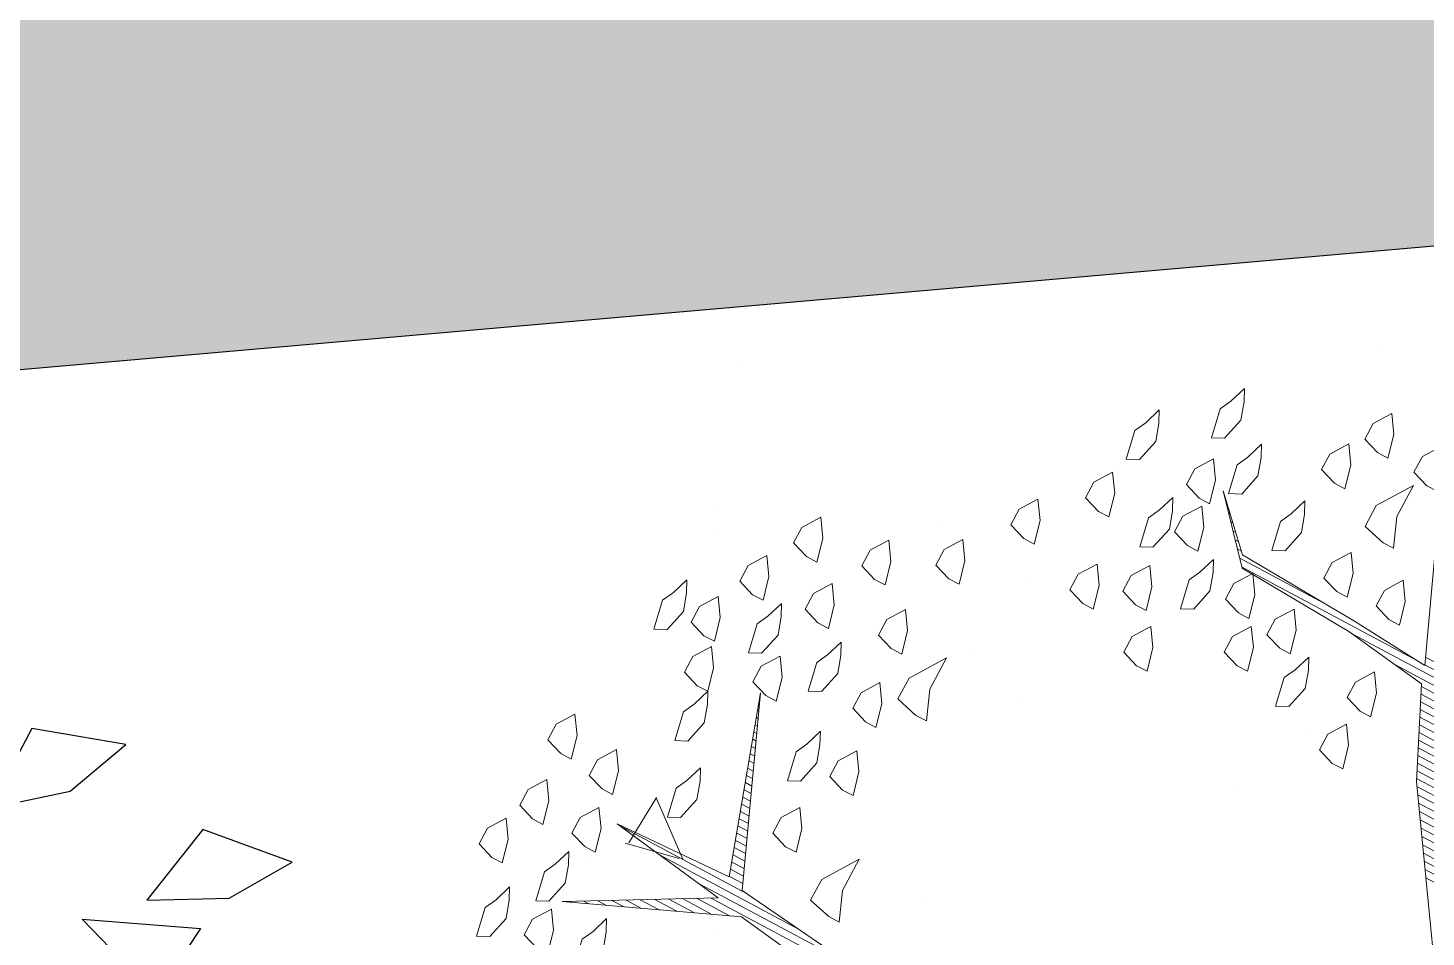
# Model space of a CAD drawing. Header units: millimetres. Extents: x 111 to 1506, y 14 to 566.
# Drawn here: x 252.194 to 253.594, y 198.083 to 198.994 of the extents above; entities that cross this region are included whole.
import ezdxf

# ---------------------------------------------------------------- set-up
doc = ezdxf.new("R2010")
doc.units = ezdxf.units.MM
doc.layers.add('ARBOLES', color=78, linetype='Continuous', lineweight=5)
doc.layers.add('G', color=254, linetype='Continuous', lineweight=5)
doc.layers.add('FURN', color=253, linetype='Continuous')

# ---------------------------------------------------------------- blocks, each defined once
blk = doc.blocks.new('*X16')
at = {"color": 0}
for p, q in [((16.9852, 17.68), (16.9856, 17.68)), ((16.9942, 17.67), (16.9956, 17.67)), ((17.0032, 17.66), (17.0056, 17.66)), ((17.0122, 17.65), (17.0156, 17.65)), ((17.0212, 17.64), (17.0256, 17.64)), ((17.0302, 17.63), (17.0356, 17.63)), ((17.0392, 17.62), (17.0456, 17.62)), ((17.0482, 17.61), (17.1861, 17.61)), ((17.3509, 17.61), (17.3865, 17.61)), ((17.0572, 17.6), (17.3444, 17.6)), ((17.2417, 17.59), (17.3957, 17.59)), ((17.3552, 17.6), (17.3911, 17.6)), ((17.3167, 17.58), (17.4003, 17.58)), ((17.3657, 17.57), (17.405, 17.57)), ((17.3704, 17.56), (17.4096, 17.56)), ((17.3751, 17.55), (17.4142, 17.55)), ((17.3797, 17.54), (17.4197, 17.54)), ((17.3844, 17.53), (17.4254, 17.53)), ((17.3891, 17.52), (17.4311, 17.52)), ((17.3937, 17.51), (17.4369, 17.51)), ((17.3984, 17.5), (17.4426, 17.5)), ((17.4031, 17.49), (17.4483, 17.49)), ((17.4077, 17.48), (17.454, 17.48)), ((17.4124, 17.47), (17.4597, 17.47)), ((17.4171, 17.46), (17.4654, 17.46)), ((17.4217, 17.45), (17.4711, 17.45)), ((17.4276, 17.44), (17.4769, 17.44)), ((17.4343, 17.43), (17.4826, 17.43)), ((17.441, 17.42), (17.5777, 17.42)), ((17.4476, 17.41), (17.5763, 17.41)), ((17.4543, 17.4), (17.5749, 17.4)), ((17.461, 17.39), (17.5734, 17.39)), ((17.4676, 17.38), (17.572, 17.38)), ((17.4743, 17.37), (17.5706, 17.37)), ((17.481, 17.36), (17.5692, 17.36)), ((17.4876, 17.35), (17.5695, 17.35)), ((17.4943, 17.34), (17.5751, 17.34)), ((17.501, 17.33), (17.5807, 17.33)), ((16.5321, 17.11), (16.5325, 17.11)), ((16.5355, 17.1), (16.5367, 17.1)), ((16.5388, 17.09), (16.5409, 17.09)), ((16.5421, 17.08), (16.5451, 17.08)), ((16.5454, 17.07), (16.5493, 17.07)), ((16.5488, 17.06), (16.5535, 17.06)), ((16.5521, 17.05), (16.5577, 17.05)), ((16.5554, 17.04), (16.5619, 17.04)), ((16.5588, 17.03), (16.566, 17.03)), ((16.5621, 17.02), (16.5702, 17.02)), ((16.5654, 17.01), (16.5744, 17.01)), ((16.5688, 17), (16.5786, 17)), ((16.5721, 16.99), (16.5828, 16.99)), ((16.5754, 16.98), (16.587, 16.98)), ((16.5788, 16.97), (16.5912, 16.97)), ((16.5821, 16.96), (16.5954, 16.96)), ((16.5854, 16.95), (16.5996, 16.95)), ((16.5888, 16.94), (16.6038, 16.94)), ((16.5921, 16.93), (16.608, 16.93)), ((16.5954, 16.92), (16.6122, 16.92)), ((16.5988, 16.91), (16.6164, 16.91)), ((16.6021, 16.9), (16.6206, 16.9)), ((16.6054, 16.89), (16.6248, 16.89)), ((16.6088, 16.88), (16.629, 16.88)), ((16.6121, 16.87), (16.6331, 16.87)), ((16.443, 16.85), (16.6488, 16.85)), ((16.6154, 16.86), (16.6373, 16.86)), ((16.513, 16.84), (16.7388, 16.84)), ((16.583, 16.83), (16.8288, 16.83)), ((16.5885, 16.81), (16.6422, 16.81)), ((16.6062, 16.82), (16.9188, 16.82)), ((16.5531, 16.79), (16.5956, 16.79)), ((16.5708, 16.8), (16.6189, 16.8)), ((16.5178, 16.77), (16.5489, 16.77)), ((16.5355, 16.78), (16.5722, 16.78)), ((16.4824, 16.75), (16.5022, 16.75)), ((16.5001, 16.76), (16.5256, 16.76)), ((16.447, 16.73), (16.4556, 16.73)), ((16.4647, 16.74), (16.4789, 16.74)), ((16.4293, 16.72), (16.4322, 16.72))]:
    blk.add_line(p, q, dxfattribs=at)
blk = doc.blocks.new('E1E')
at = {"layer": 'ARBOLES', "ltscale": 0.2}
for p, q in [((96.7897, 58.5418), (96.7897, 58.5418)), ((96.7825, 58.4946), (96.7278, 58.4546)), ((96.6289, 58.4788), (96.6289, 58.4788)), ((96.8025, 58.431), (96.78, 58.4907)), ((96.8019, 58.4317), (96.7246, 58.4514)), ((96.5104, 58.2531), (96.5104, 58.2531)), ((97.0096, 58.183), (97.0096, 58.183)), ((97.032, 58.1625), (97.032, 58.1625)), ((97.1546, 58.0293), (97.1546, 58.0293)), ((96.6306, 58.0145), (96.6306, 58.0145)), ((96.7075, 58.0206), (96.7075, 58.0206)), ((96.8535, 57.957), (96.8535, 57.957)), ((96.7329, 57.9133), (96.7329, 57.9133)), ((96.3831, 57.8787), (96.3831, 57.8787)), ((97.2321, 57.8433), (97.2321, 57.8433)), ((96.3808, 57.7588), (96.3808, 57.7588)), ((96.5308, 57.6837), (96.5308, 57.6837)), ((96.5309, 57.6553), (96.5309, 57.6553)), ((97.0189, 57.5576), (97.0189, 57.5576)), ((96.9955, 57.5021), (96.9955, 57.5021)), ((96.6945, 57.4157), (96.6945, 57.4157))]:
    blk.add_line(p, q, dxfattribs=at)
for points in [[(96.5063, 57.4655), (96.3594, 57.6027), (96.4534, 57.6368), (96.5994, 57.694), (96.6746, 57.6651), (96.5871, 57.7041), (96.4476, 57.6498), (96.3442, 57.6194), (96.2553, 57.6966), (96.0383, 57.8338)], [(96.3437, 58.3206), (96.6509, 58.4184), (96.8252, 58.2544), (96.6733, 58.4206), (96.807, 58.4879), (96.6617, 58.4466), (96.7737, 58.5977), (96.6263, 58.4386), (96.4745, 58.3944)]]:
    blk.add_lwpolyline(points, dxfattribs=at)
for points in [[(96.8242, 58.6592), (96.8249, 58.6751), (96.8039, 58.7047), (96.7938, 58.6924), (96.7989, 58.6635), (96.8141, 58.6469), (96.8264, 58.6368)], [(96.7476, 58.6563), (96.77, 58.6585), (96.7787, 58.6389), (96.7744, 58.6136), (96.7527, 58.6274), (96.7346, 58.6505)], [(96.7223, 58.5905), (96.7231, 58.6064), (96.7021, 58.636), (96.692, 58.6237), (96.697, 58.5948), (96.7122, 58.5782), (96.7245, 58.5681)], [(96.8676, 58.6318), (96.89, 58.634), (96.8987, 58.6144), (96.8944, 58.5891), (96.8727, 58.6029), (96.8546, 58.626)], [(96.8142, 58.5768), (96.8149, 58.5927), (96.7939, 58.6223), (96.7838, 58.61), (96.7889, 58.5811), (96.804, 58.5645), (96.8163, 58.5544)], [(96.8742, 58.5645), (96.8966, 58.5667), (96.9053, 58.5472), (96.9009, 58.5219), (96.8792, 58.5356), (96.8612, 58.5588)], [(96.8091, 58.5356), (96.8315, 58.5378), (96.8402, 58.5183), (96.8359, 58.493), (96.8142, 58.5067), (96.7961, 58.5298)], [(96.8511, 58.4763), (96.8735, 58.4785), (96.8822, 58.459), (96.8779, 58.4337), (96.8562, 58.4474), (96.8381, 58.4705)], [(96.9154, 58.4894), (96.9378, 58.4916), (96.9465, 58.4721), (96.9422, 58.4468), (96.9205, 58.4605), (96.9024, 58.4836)], [(96.7962, 58.3896), (96.7969, 58.4055), (96.7759, 58.4351), (96.7658, 58.4228), (96.7709, 58.3939), (96.7861, 58.3773), (96.7984, 58.3671)], [(96.562, 58.3554), (96.5909, 58.3605), (96.6025, 58.3345), (96.5939, 58.2839), (96.5765, 58.3229), (96.549, 58.3496)], [(96.8635, 58.326), (96.8642, 58.3419), (96.8432, 58.3715), (96.8331, 58.3592), (96.8382, 58.3303), (96.8534, 58.3137), (96.8657, 58.3036)], [(96.6603, 58.3446), (96.6828, 58.3468), (96.6914, 58.3273), (96.6871, 58.302), (96.6654, 58.3157), (96.6473, 58.3388)], [(96.8787, 58.3094), (96.9011, 58.3116), (96.9098, 58.292), (96.9055, 58.2667), (96.8838, 58.2805), (96.8657, 58.3036)], [(96.7421, 58.2486), (96.7428, 58.2645), (96.7218, 58.2941), (96.7117, 58.2818), (96.7168, 58.2529), (96.732, 58.2363), (96.7443, 58.2261)], [(96.985, 58.2632), (96.9857, 58.2791), (96.9647, 58.3087), (96.9546, 58.2964), (96.9597, 58.2675), (96.9749, 58.2509), (96.9872, 58.2408)], [(96.9214, 58.266), (96.9438, 58.2682), (96.9525, 58.2487), (96.9481, 58.2234), (96.9264, 58.2371), (96.9084, 58.2602)], [(96.672, 58.2485), (96.6944, 58.2507), (96.7031, 58.2312), (96.6988, 58.2059), (96.6771, 58.2196), (96.659, 58.2427)], [(96.8187, 58.2515), (96.8411, 58.2537), (96.8498, 58.2342), (96.8455, 58.2089), (96.8238, 58.2226), (96.8057, 58.2457)], [(96.8925, 58.1908), (96.8932, 58.2067), (96.8722, 58.2364), (96.8621, 58.2241), (96.8672, 58.1951), (96.8824, 58.1785), (96.8947, 58.1684)], [(96.8116, 58.1626), (96.8123, 58.1785), (96.7913, 58.2081), (96.7812, 58.1958), (96.7863, 58.1669), (96.8014, 58.1503), (96.8137, 58.1402)], [(96.9243, 58.1894), (96.9467, 58.1916), (96.9554, 58.1721), (96.9511, 58.1468), (96.9294, 58.1605), (96.9113, 58.1836)], [(96.7197, 58.1762), (96.7422, 58.1784), (96.7508, 58.1589), (96.7465, 58.1336), (96.7248, 58.1473), (96.7067, 58.1705)], [(96.8492, 58.1481), (96.8716, 58.1503), (96.8803, 58.1308), (96.8759, 58.1055), (96.8542, 58.1192), (96.8362, 58.1423)], [(96.6887, 58.1235), (96.7176, 58.1285), (96.7292, 58.1025), (96.7206, 58.0519), (96.7032, 58.0909), (96.6757, 58.1177)], [(96.9208, 58.1099), (96.9432, 58.1121), (96.9518, 58.0926), (96.9475, 58.0672), (96.9258, 58.081), (96.9077, 58.1041)], [(96.7704, 58.0975), (96.7928, 58.0997), (96.8015, 58.0802), (96.7972, 58.0549), (96.7755, 58.0686), (96.7574, 58.0917)], [(96.8485, 58.0621), (96.8709, 58.0643), (96.8796, 58.0448), (96.8753, 58.0195), (96.8536, 58.0332), (96.8355, 58.0563)], [(96.7943, 57.9912), (96.8167, 57.9934), (96.8254, 57.9739), (96.8211, 57.9486), (96.7994, 57.9623), (96.7813, 57.9854)], [(96.7771, 57.89), (96.7995, 57.8922), (96.8082, 57.8727), (96.8038, 57.8474), (96.7821, 57.8611), (96.764, 57.8842)], [(96.5725, 57.8769), (96.5949, 57.879), (96.6036, 57.8595), (96.5993, 57.8342), (96.5776, 57.848), (96.5595, 57.8711)], [(96.6715, 57.882), (96.6939, 57.8842), (96.7026, 57.8647), (96.6983, 57.8394), (96.6766, 57.8531), (96.6585, 57.8762)], [(96.6311, 57.8328), (96.6535, 57.835), (96.6622, 57.8155), (96.6578, 57.7902), (96.6362, 57.8039), (96.6181, 57.827)], [(96.6145, 57.7475), (96.6152, 57.7634), (96.5942, 57.793), (96.5841, 57.7807), (96.5892, 57.7518), (96.6044, 57.7352), (96.6167, 57.7251)], [(96.7475, 57.7989), (96.7699, 57.8011), (96.7786, 57.7816), (96.7743, 57.7563), (96.7526, 57.77), (96.7345, 57.7931)], [(96.4511, 57.7293), (96.4519, 57.7452), (96.4309, 57.7748), (96.4208, 57.7625), (96.4258, 57.7336), (96.441, 57.717), (96.4533, 57.7069)], [(96.4981, 57.7814), (96.5205, 57.7836), (96.5292, 57.7641), (96.5249, 57.7388), (96.5032, 57.7525), (96.4851, 57.7756)], [(96.7034, 57.7403), (96.7041, 57.7562), (96.6832, 57.7859), (96.673, 57.7736), (96.6781, 57.7446), (96.6933, 57.728), (96.7056, 57.7179)], [(96.3347, 57.7632), (96.3571, 57.7654), (96.3658, 57.7459), (96.3615, 57.7206), (96.3398, 57.7343), (96.3217, 57.7574)], [(96.5473, 57.7409), (96.5697, 57.7431), (96.5784, 57.7236), (96.5741, 57.6983), (96.5524, 57.712), (96.5343, 57.7351)], [(96.6492, 57.7396), (96.6716, 57.7417), (96.6803, 57.7222), (96.676, 57.6969), (96.6543, 57.7107), (96.6362, 57.7338)], [(96.483, 57.7279), (96.5054, 57.7301), (96.5141, 57.7106), (96.5097, 57.6853), (96.488, 57.699), (96.4699, 57.7221)], [(96.7967, 57.6883), (96.7974, 57.7042), (96.7764, 57.7339), (96.7663, 57.7216), (96.7714, 57.6927), (96.7866, 57.676), (96.7989, 57.6659)], [(96.3637, 57.6982), (96.3861, 57.7003), (96.3948, 57.6808), (96.3905, 57.6555), (96.3688, 57.6692), (96.3507, 57.6924)], [(96.6854, 57.6933), (96.7078, 57.6955), (96.7165, 57.676), (96.7122, 57.6507), (96.6905, 57.6644), (96.6724, 57.6875)], [(96.6023, 57.6174), (96.603, 57.6333), (96.582, 57.6629), (96.5719, 57.6506), (96.577, 57.6217), (96.5922, 57.6051), (96.6045, 57.595)], [(96.6883, 57.6167), (96.689, 57.6326), (96.6681, 57.6622), (96.6579, 57.6499), (96.663, 57.621), (96.6782, 57.6044), (96.6905, 57.5943)], [(96.7541, 57.5914), (96.7548, 57.6073), (96.7339, 57.637), (96.7237, 57.6247), (96.7288, 57.5958), (96.744, 57.5791), (96.7563, 57.569)], [(96.4946, 57.6317), (96.517, 57.6339), (96.5257, 57.6144), (96.5214, 57.5891), (96.4997, 57.6028), (96.4816, 57.626)], [(96.4295, 57.6028), (96.452, 57.605), (96.4606, 57.5855), (96.4563, 57.5602), (96.4346, 57.5739), (96.4165, 57.597)], [(96.5069, 57.5515), (96.5358, 57.5566), (96.5474, 57.5306), (96.5388, 57.48), (96.5214, 57.519), (96.4939, 57.5457)], [(96.5995, 57.5537), (96.6219, 57.5559), (96.6306, 57.5364), (96.6262, 57.5111), (96.6045, 57.5248), (96.5865, 57.548)], [(96.5966, 57.4901), (96.619, 57.4923), (96.6277, 57.4728), (96.6234, 57.4475), (96.6017, 57.4612), (96.5836, 57.4843)], [(96.5287, 57.4677), (96.5511, 57.4699), (96.5598, 57.4503), (96.5555, 57.425), (96.5338, 57.4388), (96.5157, 57.4619)]]:
    blk.add_lwpolyline(points, close=True, dxfattribs=at)
at = {"layer": 'ARBOLES', "ltscale": 0.2, "xscale": 0.8372139817761642, "yscale": 0.8372139817761642, "zscale": 0.8372139817761642, "rotation": 204.0028523145856}
blk.add_blockref('*X16', (103.6395, 76.9735), dxfattribs=at)
blk = doc.blocks.new('PLANT')
for p, q in [((-1.0717, 0.3561), (-1.0682, 0.261)), ((-1.0145, 0.3112), (-1.0717, 0.3561)), ((-0.9816, 0.2356), (-1.0145, 0.3112)), ((-0.9755, 0.2961), (-0.897, 0.2801)), ((-0.9396, 0.1827), (-0.9755, 0.2961)), ((-0.897, 0.2801), (-0.9396, 0.1827)), ((-1.0682, 0.261), (-0.9816, 0.2356)), ((-1.054, 0.1235), (-1.1183, 0.1574)), ((-1.1183, 0.1574), (-1.0978, 0.0644)), ((-1.0079, 0.055), (-1.054, 0.1235)), ((-1.0978, 0.0644), (-1.0079, 0.055))]:
    blk.add_line(p, q)

msp = doc.modelspace()

# ---------------------------------------------------------------- hatches: boundary and pattern name
at = {"layer": 'G', "lineweight": 100, "ltscale": 1000}
h = msp.add_hatch(dxfattribs=at)
h.set_pattern_fill('AR-HBONE', color=256, scale=0.046, angle=-22.08523, style=0)
h.set_pattern_definition([(22.914772, (777.23143, 1670.63463), (0.097837146, 0.241122153), [0.552, -0.184]), (112.914772, (777.40091, 1670.70627), (0.097837146, 0.241122153), [0.552, -0.184])])
edge = h.paths.add_edge_path()
edge.add_line((221.74739, 201.07699), (222.24177, 203.56684))
edge.add_line((222.24177, 203.56684), (283.25265, 176.18215))
edge.add_line((283.25265, 176.18215), (282.61554, 174.27589))
edge.add_line((282.61554, 174.27589), (222.04443, 201.46319))
h = msp.add_hatch(dxfattribs=at)
h.set_pattern_fill('AR-HBONE', color=256, scale=0.046, angle=-148.60822, style=0)
h.set_pattern_definition([(256.391776, (1088.22856, -1078.20201), (0.135542792, -0.222126432), [0.552, -0.184]), (346.391776, (1088.18526, -1078.38085), (0.135542792, -0.222126432), [0.552, -0.184])])
h.paths.add_polyline_path([(233.48386, 198.52084), (277.66002, 202.38575), (283.36753, 201.37936), (236.29128, 197.26073)])

# ---------------------------------------------------------------- linework, layer by layer
msp.add_line((253.95671, 198.80625), (245.33526, 198.05197))

# ---------------------------------------------------------------- block references
at = {"layer": 'ARBOLES', "color": 0, "xscale": 0.8310831642732954, "yscale": 0.8310831642732954, "zscale": 0.8310831642732954, "rotation": 127.9147716791315}
msp.add_blockref('E1E', (340.57083, 164.59344), dxfattribs=at)
at = {"layer": 'FURN', "rotation": 247.9147716791316}
msp.add_blockref('PLANT', (251.72565, 197.29933), dxfattribs=at)

doc.saveas('drawing.dxf')
